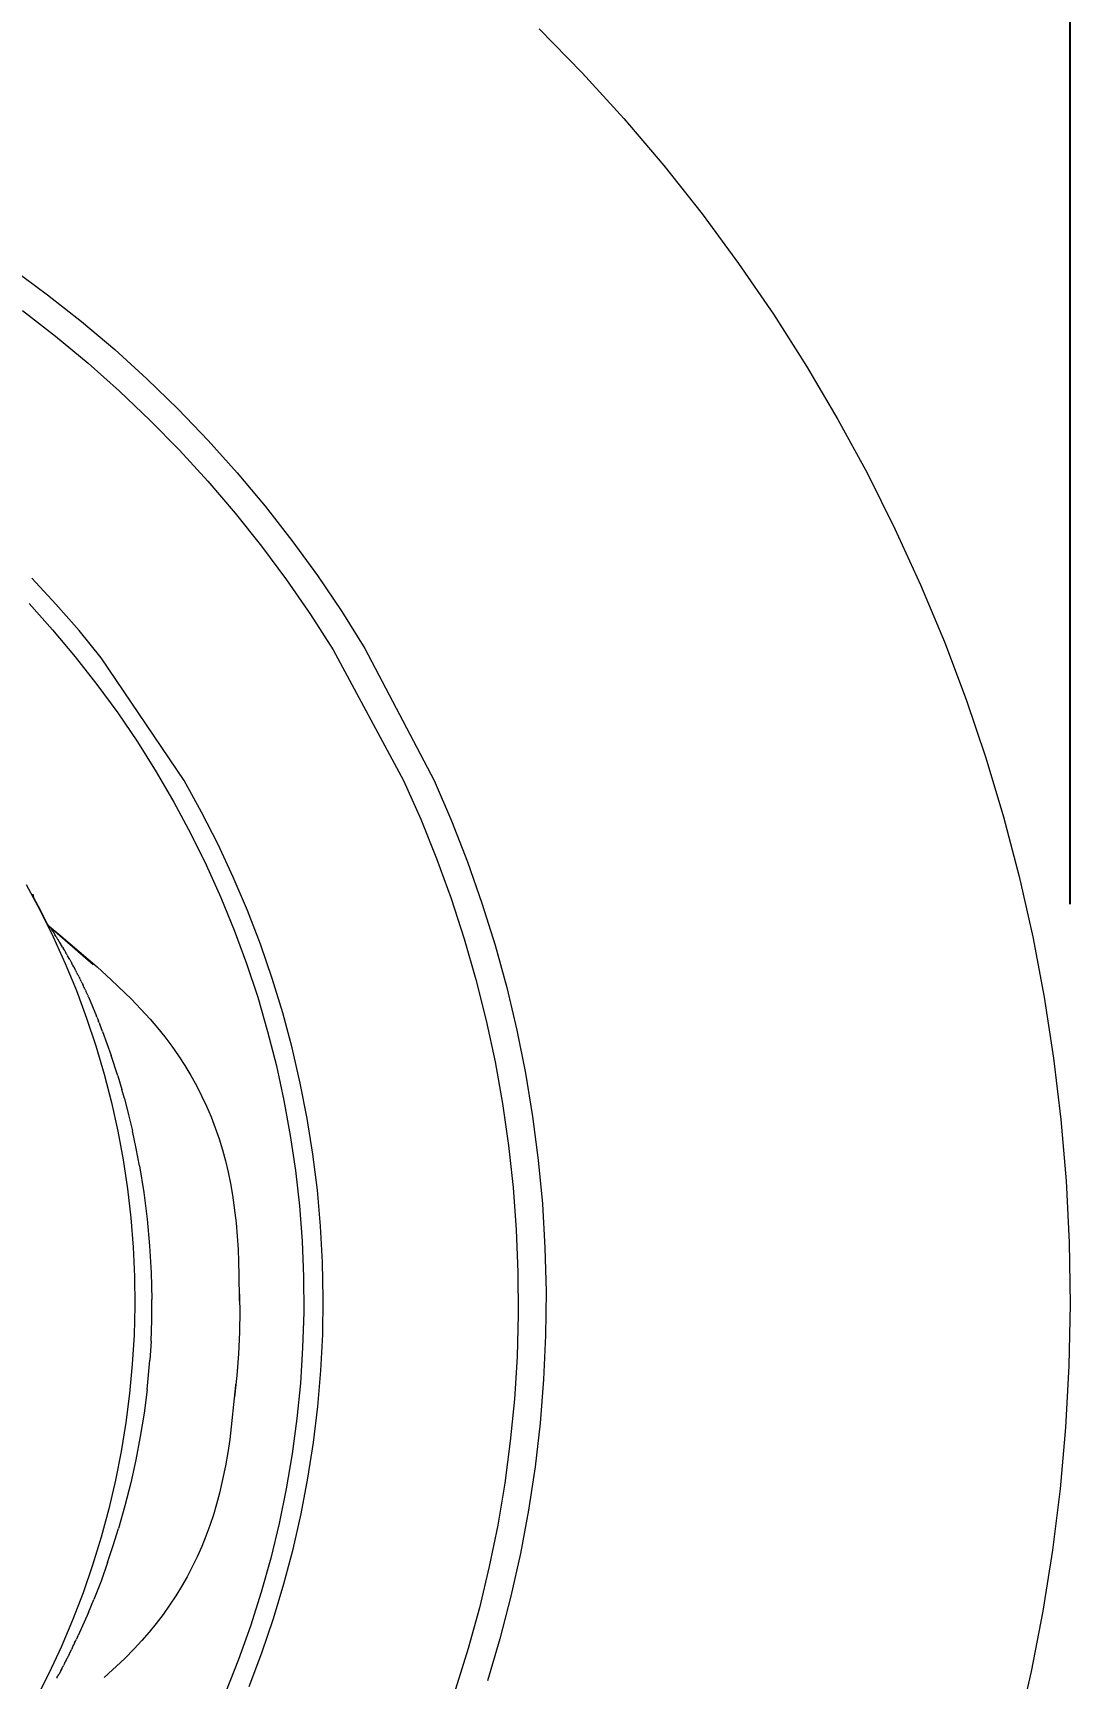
# Model space of a CAD drawing. Header units: inches. Extents: x -12 to 136, y -5 to 104.
# Drawn here: x 64.022 to 65.318, y 3.63 to 5.686 of the extents above; entities that cross this region are included whole.
import ezdxf

# ---------------------------------------------------------------- set-up
doc = ezdxf.new("R2010")
doc.units = ezdxf.units.IN
doc.layers.add('ZANO_R', color=7, linetype='Continuous', lineweight=0)
doc.layers.add('ZANO_W', color=1, linetype='Continuous', lineweight=0)
doc.styles.get("Standard").update_dxf_attribs({"font": 'ARIALUNI.TTF'})
doc.dimstyles.new('amerykanie', dxfattribs={"dimtxt": 50, "dimasz": 50, "dimexe": 0.5, "dimexo": 0.5, "dimgap": 1, "dimtad": 1, "dimdec": 0, "dimzin": 0, "dimlunit": 5, "dimtxsty": 'Standard', "dimcen": 0.09, "dimclrd": 1, "dimclre": 1, "dimclrt": 1, "dimazin": 0, "dimtfac": 1, "dimtdec": 0, "dimtmove": 0, "dimatfit": 3, "dimfxl": 1, "dimtzin": 0, "dimarcsym": 1})

# ---------------------------------------------------------------- blocks, each defined once
blk = doc.blocks.new('*D375')
at = {"layer": 'ZANO_W', "color": 1, "lineweight": -2}
for p, q in [((42.8072, 4.6066), (42.8072, 16.9349)), ((65.318, 4.5973), (65.318, 16.9349)), ((64.318, 16.4349), (43.8072, 16.4349))]:
    blk.add_line(p, q, dxfattribs=at)
at = {"layer": 'ZANO_W', "color": 1}
for points in [[(43.8072, 16.6015), (43.8072, 16.2682), (42.8072, 16.4349)], [(64.318, 16.2682), (64.318, 16.6015), (65.318, 16.4349)]]:
    blk.add_solid(points, dxfattribs=at)
at = {"layer": 'ZANO_W', "color": 1, "insert": (54.0626, 17.4539), "char_height": 1, "attachment_point": 5}
blk.add_mtext('22 1/2', dxfattribs=at)

msp = doc.modelspace()

# ---------------------------------------------------------------- linework, layer by layer
at = {"layer": 'ZANO_R'}
for p, q in [((64.65429, 5.69089), (64.70816, 5.63579)), ((64.70816, 5.63579), (64.7601, 5.57887)), ((64.7601, 5.57887), (64.81005, 5.52019)), ((64.81005, 5.52019), (64.85794, 5.45982)), ((64.85794, 5.45982), (64.90372, 5.39784)), ((63.996, 5.39078), (64.0398, 5.35866)), ((64.90372, 5.39784), (64.94733, 5.33431)), ((64.0398, 5.35866), (64.08246, 5.32505)), ((64.00848, 5.33884), (64.05006, 5.30665)), ((64.08246, 5.32505), (64.12394, 5.28999)), ((64.94733, 5.33431), (64.98873, 5.26932)), ((64.05006, 5.30665), (64.09052, 5.27307)), ((64.12394, 5.28999), (64.16419, 5.25352)), ((64.09052, 5.27307), (64.12982, 5.23812)), ((64.98873, 5.26932), (65.02786, 5.20294)), ((64.16419, 5.25352), (64.20317, 5.21569)), ((64.12982, 5.23812), (64.1679, 5.20186)), ((64.1679, 5.20186), (64.20473, 5.16433)), ((64.20317, 5.21569), (64.24082, 5.17655)), ((65.02786, 5.20294), (65.06468, 5.13525)), ((64.20473, 5.16433), (64.24025, 5.12556)), ((64.24082, 5.17655), (64.2771, 5.13613)), ((64.24025, 5.12556), (64.27444, 5.0856)), ((64.2771, 5.13613), (64.31197, 5.09449)), ((65.06468, 5.13525), (65.09914, 5.06633)), ((64.27444, 5.0856), (64.30724, 5.04451)), ((64.31197, 5.09449), (64.34538, 5.05167)), ((65.09914, 5.06633), (65.1312, 4.99626)), ((64.30724, 5.04451), (64.33863, 5.00232)), ((64.34538, 5.05167), (64.37731, 5.00773)), ((64.05036, 4.97221), (64.02032, 5.00443)), ((64.33863, 5.00232), (64.36856, 4.95908)), ((64.37731, 5.00773), (64.4077, 4.96271)), ((65.1312, 4.99626), (65.16083, 4.92512)), ((64.01685, 4.97266), (64.0463, 4.94001)), ((64.07929, 4.93898), (64.05036, 4.97221)), ((64.36856, 4.95908), (64.397, 4.91485)), ((64.4077, 4.96271), (64.43652, 4.91668)), ((64.0463, 4.94001), (64.0746, 4.90637)), ((64.10707, 4.90479), (64.07929, 4.93898)), ((64.397, 4.91485), (64.48501, 4.75157)), ((64.43652, 4.91668), (64.52315, 4.75157)), ((65.16083, 4.92512), (65.18799, 4.85301)), ((64.0746, 4.90637), (64.10173, 4.87177)), ((64.21062, 4.75157), (64.10707, 4.90479)), ((64.10173, 4.87177), (64.12764, 4.83626)), ((65.18799, 4.85301), (65.21264, 4.78001)), ((64.12764, 4.83626), (64.15232, 4.79988)), ((64.15232, 4.79988), (64.17574, 4.76267)), ((65.21264, 4.78001), (65.23476, 4.70619)), ((64.17574, 4.76267), (64.19785, 4.72467)), ((64.23251, 4.71206), (64.21062, 4.75157)), ((64.48501, 4.75157), (64.50645, 4.70319)), ((64.52315, 4.75157), (64.54485, 4.70118)), ((64.19785, 4.72467), (64.21865, 4.68594)), ((64.25301, 4.67181), (64.23251, 4.71206)), ((64.50645, 4.70319), (64.52622, 4.6541)), ((64.54485, 4.70118), (64.56479, 4.65007)), ((65.23476, 4.70619), (65.25432, 4.63166)), ((64.21865, 4.68594), (64.23827, 4.64614)), ((64.27209, 4.63087), (64.25301, 4.67181)), ((64.23827, 4.64614), (64.25649, 4.60568)), ((64.52622, 4.6541), (64.54429, 4.60436)), ((64.56479, 4.65007), (64.58294, 4.5983)), ((64.28975, 4.5893), (64.27209, 4.63087)), ((65.25432, 4.63166), (65.2713, 4.5565)), ((64.01331, 4.6218), (64.0308, 4.58923)), ((64.02161, 4.60974), (64.02247, 4.60544)), ((64.02247, 4.60544), (64.03095, 4.58931)), ((64.25649, 4.60568), (64.2733, 4.56462)), ((64.0308, 4.58923), (64.047, 4.55639)), ((64.03095, 4.58931), (64.03972, 4.57188)), ((64.30595, 4.54713), (64.28975, 4.5893)), ((64.54429, 4.60436), (64.56065, 4.55403)), ((64.58294, 4.5983), (64.59928, 4.54592)), ((64.03935, 4.57227), (64.04023, 4.57138)), ((64.03947, 4.57201), (64.04036, 4.57111)), ((64.04023, 4.57138), (64.04113, 4.57052)), ((64.04036, 4.57111), (64.04128, 4.57025)), ((64.04113, 4.57052), (64.04207, 4.56969)), ((64.04128, 4.57025), (64.04222, 4.56941)), ((64.04202, 4.56965), (64.04202, 4.56966)), ((64.04202, 4.56966), (64.04202, 4.56966)), ((64.04202, 4.56966), (64.04203, 4.56966)), ((64.04202, 4.56964), (64.04202, 4.56965)), ((64.04202, 4.56965), (64.04202, 4.56965)), ((64.04202, 4.56965), (64.04202, 4.56965)), ((64.04202, 4.56965), (64.04202, 4.56965)), ((64.04202, 4.56965), (64.04202, 4.56965)), ((64.04202, 4.56963), (64.04202, 4.56964)), ((64.04202, 4.56964), (64.04202, 4.56964)), ((64.04202, 4.56964), (64.04202, 4.56964)), ((64.04202, 4.56964), (64.04202, 4.56964)), ((64.04202, 4.56964), (64.04202, 4.56964)), ((64.04202, 4.56962), (64.04202, 4.56963)), ((64.04202, 4.56963), (64.04202, 4.56963)), ((64.04202, 4.56963), (64.04202, 4.56963)), ((64.04202, 4.56963), (64.04202, 4.56963)), ((64.04202, 4.56963), (64.04202, 4.56963)), ((64.04202, 4.56961), (64.04202, 4.56962)), ((64.04202, 4.56962), (64.04202, 4.56962)), ((64.04202, 4.56962), (64.04202, 4.56962)), ((64.04202, 4.56962), (64.04202, 4.56962)), ((64.04202, 4.56962), (64.04202, 4.56962)), ((64.04202, 4.5696), (64.04202, 4.56961)), ((64.04202, 4.56961), (64.04202, 4.56961)), ((64.04202, 4.56961), (64.04202, 4.56961)), ((64.04202, 4.56961), (64.04202, 4.56961)), ((64.04202, 4.56961), (64.04202, 4.56961)), ((64.04203, 4.5696), (64.04202, 4.5696)), ((64.04202, 4.5696), (64.04202, 4.5696)), ((64.04203, 4.56966), (64.04203, 4.56967)), ((64.04203, 4.56967), (64.04203, 4.56967)), ((64.04203, 4.56967), (64.04203, 4.56967)), ((64.04203, 4.56967), (64.04203, 4.56967)), ((64.04203, 4.56967), (64.04203, 4.56967)), ((64.04203, 4.56967), (64.04204, 4.56967)), ((64.04203, 4.56966), (64.04203, 4.56966)), ((64.04203, 4.56966), (64.04203, 4.56966)), ((64.04203, 4.56966), (64.04203, 4.56966)), ((64.04203, 4.5696), (64.04203, 4.5696)), ((64.04203, 4.5696), (64.04203, 4.5696)), ((64.04203, 4.5696), (64.04203, 4.5696)), ((64.04204, 4.56967), (64.04204, 4.56968)), ((64.04204, 4.56968), (64.04204, 4.56968)), ((64.04204, 4.56968), (64.04204, 4.56968)), ((64.04204, 4.56968), (64.04204, 4.56968)), ((64.04204, 4.56968), (64.04205, 4.56968)), ((64.04204, 4.56967), (64.04204, 4.56967)), ((64.04209, 4.56966), (64.04205, 4.56968)), ((64.04205, 4.56968), (64.04205, 4.56968)), ((64.04205, 4.56968), (64.04205, 4.56968)), ((64.04205, 4.56968), (64.04205, 4.56968)), ((64.04205, 4.56968), (64.04205, 4.56968)), ((64.04205, 4.56968), (64.04205, 4.56968)), ((64.04209, 4.56966), (64.04215, 4.56962)), ((64.04215, 4.56961), (64.054, 4.55968)), ((64.04229, 4.56934), (64.04223, 4.5694)), ((64.04229, 4.56934), (64.04232, 4.56931)), ((64.04241, 4.56922), (64.04266, 4.56896)), ((64.04245, 4.5692), (64.09702, 4.52166)), ((64.04273, 4.56887), (64.0429, 4.56866)), ((64.04293, 4.56863), (64.04308, 4.56843)), ((64.04314, 4.56836), (64.04328, 4.56817)), ((64.04338, 4.56804), (64.0435, 4.56788)), ((64.04367, 4.56764), (64.0445, 4.56644)), ((64.04456, 4.56637), (64.04451, 4.56644)), ((64.04456, 4.56636), (64.04479, 4.56602)), ((64.04527, 4.5653), (64.04479, 4.56602)), ((64.04526, 4.56529), (64.0454, 4.56508)), ((64.04644, 4.56346), (64.04541, 4.56508)), ((64.04644, 4.56346), (64.04678, 4.56291)), ((64.2733, 4.56462), (64.28867, 4.523)), ((64.04729, 4.5621), (64.04679, 4.56291)), ((64.047, 4.55639), (64.06206, 4.52302)), ((64.04729, 4.5621), (64.04754, 4.5617)), ((64.04814, 4.56075), (64.04754, 4.5617)), ((64.04813, 4.56074), (64.04835, 4.5604)), ((64.04857, 4.56004), (64.04835, 4.5604)), ((64.04857, 4.56004), (64.04877, 4.55971)), ((64.04904, 4.55929), (64.04878, 4.55971)), ((64.04904, 4.55929), (64.04921, 4.55902)), ((64.05055, 4.55687), (64.04921, 4.55902)), ((64.05054, 4.55687), (64.05104, 4.55608)), ((64.05164, 4.55511), (64.05104, 4.55608)), ((64.05164, 4.5551), (64.05201, 4.5545)), ((64.0528, 4.55322), (64.05201, 4.55451)), ((64.0528, 4.55322), (64.05302, 4.55285)), ((64.05464, 4.55021), (64.05303, 4.55286)), ((64.054, 4.55968), (64.10203, 4.51878)), ((64.05464, 4.5502), (64.05516, 4.54933)), ((64.05593, 4.54808), (64.05517, 4.54934)), ((64.05593, 4.54807), (64.05629, 4.54747)), ((64.05727, 4.54585), (64.05629, 4.54747)), ((64.05726, 4.54585), (64.05745, 4.54554)), ((64.05865, 4.54354), (64.05745, 4.54554)), ((64.05864, 4.54354), (64.05986, 4.54147)), ((64.32067, 4.50443), (64.30595, 4.54713)), ((64.56065, 4.55403), (64.57528, 4.50316)), ((64.59928, 4.54592), (64.6138, 4.49301)), ((65.2713, 4.5565), (65.28568, 4.48079)), ((64.06006, 4.54116), (64.05987, 4.54148)), ((64.06005, 4.54115), (64.06111, 4.53935)), ((64.06151, 4.53869), (64.06112, 4.53935)), ((64.0615, 4.53868), (64.06238, 4.53718)), ((64.06206, 4.52302), (64.07596, 4.48914)), ((64.06302, 4.53612), (64.06239, 4.53719)), ((64.063, 4.53611), (64.06367, 4.53497)), ((64.06455, 4.53347), (64.06368, 4.53497)), ((64.06453, 4.53346), (64.06497, 4.5327)), ((64.06769, 4.52795), (64.06499, 4.53271)), ((64.06768, 4.52795), (64.06897, 4.52564)), ((64.06933, 4.52502), (64.06898, 4.52565)), ((64.06932, 4.52501), (64.07032, 4.52321)), ((64.071, 4.52199), (64.07033, 4.52322)), ((64.28867, 4.523), (64.30258, 4.48086)), ((64.07099, 4.52199), (64.07167, 4.52075)), ((64.07268, 4.51888), (64.07167, 4.52075)), ((64.07268, 4.51888), (64.07302, 4.51826)), ((64.07527, 4.51404), (64.07302, 4.51826)), ((64.07526, 4.51404), (64.07572, 4.51316)), ((64.0766, 4.51148), (64.07573, 4.51316)), ((64.0766, 4.51148), (64.07708, 4.51056)), ((64.07795, 4.50888), (64.07708, 4.51056)), ((64.07795, 4.50888), (64.07844, 4.50792)), ((64.0793, 4.50622), (64.07844, 4.50792)), ((64.0793, 4.50622), (64.07979, 4.50524)), ((64.08066, 4.50352), (64.0798, 4.50524)), ((64.08066, 4.50352), (64.08115, 4.50252)), ((64.08204, 4.50072), (64.08115, 4.50252)), ((64.10203, 4.51878), (64.11955, 4.50284)), ((64.11955, 4.50284), (64.1367, 4.48648)), ((64.33391, 4.46125), (64.32067, 4.50443)), ((64.57528, 4.50316), (64.58815, 4.45183)), ((64.07596, 4.48914), (64.08869, 4.45481)), ((64.08204, 4.50072), (64.08297, 4.49881)), ((64.08344, 4.49785), (64.08298, 4.49881)), ((64.08344, 4.49785), (64.08387, 4.49695)), ((64.08627, 4.49191), (64.08387, 4.49695)), ((64.08627, 4.4919), (64.08659, 4.49122)), ((64.08723, 4.48986), (64.08659, 4.49122)), ((64.08722, 4.48985), (64.08794, 4.4883)), ((64.09012, 4.48352), (64.08795, 4.4883)), ((64.09011, 4.48352), (64.09063, 4.48237)), ((64.09109, 4.48134), (64.09063, 4.48237)), ((64.09109, 4.48134), (64.09623, 4.46942)), ((64.1367, 4.48648), (64.14482, 4.47839)), ((64.6138, 4.49301), (64.62646, 4.43963)), ((64.09623, 4.46942), (64.10114, 4.45741)), ((64.14482, 4.47839), (64.15664, 4.46616)), ((64.15664, 4.46616), (64.16809, 4.45357)), ((64.30258, 4.48086), (64.31502, 4.43827)), ((64.34563, 4.41763), (64.33391, 4.46125)), ((65.28568, 4.48079), (65.29744, 4.40464)), ((64.08869, 4.45481), (64.10023, 4.42006)), ((64.10165, 4.45613), (64.10114, 4.45741)), ((64.10165, 4.45613), (64.10306, 4.45256)), ((64.10354, 4.45136), (64.10307, 4.45256)), ((64.10353, 4.45136), (64.10376, 4.45079)), ((64.10448, 4.44895), (64.10376, 4.45079)), ((64.10447, 4.44895), (64.10507, 4.4474)), ((64.10854, 4.43829), (64.10507, 4.4474)), ((64.16809, 4.45357), (64.17754, 4.4426)), ((64.17754, 4.4426), (64.18661, 4.43131)), ((64.58815, 4.45183), (64.59926, 4.40009)), ((64.10023, 4.42006), (64.11057, 4.38494)), ((64.10854, 4.43829), (64.11946, 4.40796)), ((64.18661, 4.43131), (64.19529, 4.41972)), ((64.19529, 4.41972), (64.20357, 4.40784)), ((64.31502, 4.43827), (64.32597, 4.39527)), ((64.62646, 4.43963), (64.63726, 4.38584)), ((64.12778, 4.38266), (64.11947, 4.40796)), ((64.20357, 4.40784), (64.21143, 4.39569)), ((64.35584, 4.37363), (64.34563, 4.41763)), ((64.59926, 4.40009), (64.60859, 4.34799)), ((65.29744, 4.40464), (65.30656, 4.32812)), ((64.11057, 4.38494), (64.11969, 4.34947)), ((64.12778, 4.38266), (64.13283, 4.36567)), ((64.21143, 4.39569), (64.21888, 4.38327)), ((64.21888, 4.38327), (64.2259, 4.37061)), ((64.32597, 4.39527), (64.33542, 4.35192)), ((64.63726, 4.38584), (64.64619, 4.33171)), ((64.13598, 4.35439), (64.13284, 4.36568)), ((64.2259, 4.37061), (64.23249, 4.35772)), ((64.3645, 4.3293), (64.35584, 4.37363)), ((64.11969, 4.34947), (64.12759, 4.31372)), ((64.13597, 4.35439), (64.1412, 4.33415)), ((64.23249, 4.35772), (64.23863, 4.3446)), ((64.23863, 4.3446), (64.24432, 4.33129)), ((64.33542, 4.35192), (64.34335, 4.30826)), ((64.60859, 4.34799), (64.61612, 4.29561)), ((64.1412, 4.33415), (64.14599, 4.3138)), ((64.24432, 4.33129), (64.24955, 4.31779)), ((64.24955, 4.31779), (64.25432, 4.30412)), ((64.37163, 4.28469), (64.3645, 4.3293)), ((64.64619, 4.33171), (64.65323, 4.2773)), ((65.30656, 4.32812), (65.31304, 4.25134)), ((64.12759, 4.31372), (64.13426, 4.27772)), ((64.15062, 4.292), (64.14599, 4.3138)), ((64.25432, 4.30412), (64.25861, 4.29029)), ((64.34335, 4.30826), (64.34976, 4.26436)), ((64.13426, 4.27772), (64.13968, 4.2415)), ((64.15477, 4.2701), (64.15062, 4.292)), ((64.25861, 4.29029), (64.26244, 4.27633)), ((64.26244, 4.27633), (64.26578, 4.26224)), ((64.3772, 4.23987), (64.37163, 4.28469)), ((64.61612, 4.29561), (64.62186, 4.243)), ((64.65323, 4.2773), (64.65837, 4.22268)), ((64.15477, 4.2701), (64.16013, 4.23698)), ((64.26578, 4.26224), (64.26865, 4.24805)), ((64.34976, 4.26436), (64.35465, 4.22026)), ((64.13968, 4.2415), (64.14386, 4.20513)), ((64.16013, 4.23698), (64.16437, 4.20371)), ((64.26865, 4.24805), (64.27102, 4.23377)), ((64.38121, 4.19488), (64.3772, 4.23987)), ((64.62186, 4.243), (64.62579, 4.19022)), ((65.31304, 4.25134), (65.31686, 4.17438)), ((64.27102, 4.23377), (64.27553, 4.19904)), ((64.35465, 4.22026), (64.35799, 4.17601)), ((64.65837, 4.22268), (64.66162, 4.16791)), ((64.14386, 4.20513), (64.14678, 4.16863)), ((64.16437, 4.20371), (64.16748, 4.17031)), ((64.27553, 4.19904), (64.27699, 4.18235)), ((64.38365, 4.14978), (64.38121, 4.19488)), ((64.27699, 4.18235), (64.27806, 4.16563)), ((64.35799, 4.17601), (64.3598, 4.13168)), ((64.62579, 4.19022), (64.62791, 4.13734)), ((65.31686, 4.17438), (65.31803, 4.09733)), ((64.14678, 4.16863), (64.14844, 4.13205)), ((64.16748, 4.17031), (64.16945, 4.13682)), ((64.27806, 4.16563), (64.27873, 4.15086)), ((64.66162, 4.16791), (64.66296, 4.11306)), ((64.14844, 4.13205), (64.14885, 4.09544)), ((64.16945, 4.13682), (64.17029, 4.10328)), ((64.27873, 4.15086), (64.27921, 4.13364)), ((64.27921, 4.13364), (64.27948, 4.10407)), ((64.3598, 4.13168), (64.36006, 4.08731)), ((64.38453, 4.10462), (64.38365, 4.14978)), ((64.62791, 4.13734), (64.62822, 4.08442)), ((64.27943, 4.11681), (64.28007, 4.08968)), ((64.66296, 4.11306), (64.66239, 4.0582)), ((64.14885, 4.09544), (64.14799, 4.05883)), ((64.17013, 4.07726), (64.17029, 4.10328)), ((64.27948, 4.10407), (64.27948, 4.10176)), ((64.38384, 4.05946), (64.38453, 4.10462)), ((65.31803, 4.09733), (65.31654, 4.02029)), ((64.16925, 4.05125), (64.17013, 4.07726)), ((64.28007, 4.08968), (64.27981, 4.06253)), ((64.36006, 4.08731), (64.35878, 4.04295)), ((64.62822, 4.08442), (64.62671, 4.03152)), ((64.14799, 4.05883), (64.14588, 4.02228)), ((64.16924, 4.05125), (64.16779, 4.02739)), ((64.27981, 4.06253), (64.27865, 4.03542)), ((64.38158, 4.01434), (64.38384, 4.05946)), ((64.66239, 4.0582), (64.65992, 4.00339)), ((64.27865, 4.03542), (64.27659, 4.00835)), ((64.35878, 4.04295), (64.35595, 3.99867)), ((64.62671, 4.03152), (64.62339, 3.9787)), ((64.14588, 4.02228), (64.14251, 3.98582)), ((64.16435, 3.99061), (64.16626, 4.00898)), ((64.16626, 4.00898), (64.1678, 4.02739)), ((64.27659, 4.00835), (64.27365, 3.98137)), ((64.37775, 3.96934), (64.38158, 4.01434)), ((65.31654, 4.02029), (65.3124, 3.94334)), ((64.16435, 3.99061), (64.16053, 3.96127)), ((64.2749, 3.99563), (64.26766, 3.92852)), ((64.27504, 3.99728), (64.2749, 3.99563)), ((64.35595, 3.99867), (64.35159, 3.95452)), ((64.65992, 4.00339), (64.65554, 3.94871)), ((64.14251, 3.98582), (64.13789, 3.94949)), ((64.37236, 3.92449), (64.37775, 3.96934)), ((64.62339, 3.9787), (64.61826, 3.92603)), ((64.13789, 3.94949), (64.13203, 3.91335)), ((64.16053, 3.96127), (64.15586, 3.93205)), ((64.35159, 3.95452), (64.3457, 3.91054)), ((64.65554, 3.94871), (64.64926, 3.8942)), ((64.15586, 3.93205), (64.15032, 3.90299)), ((64.26766, 3.92852), (64.26513, 3.91192)), ((65.3124, 3.94334), (65.3056, 3.86658)), ((64.13203, 3.91335), (64.12492, 3.87743)), ((64.26513, 3.91192), (64.26221, 3.89538)), ((64.3457, 3.91054), (64.33828, 3.86679)), ((64.36542, 3.87986), (64.37236, 3.92449)), ((64.61826, 3.92603), (64.61133, 3.87356)), ((64.15032, 3.90299), (64.14392, 3.8741)), ((64.26221, 3.89538), (64.25464, 3.86107)), ((64.64926, 3.8942), (64.6411, 3.83995)), ((64.12492, 3.87743), (64.11658, 3.84178)), ((64.14392, 3.8741), (64.13667, 3.84542)), ((64.33828, 3.86679), (64.32934, 3.82333)), ((64.35693, 3.8355), (64.36542, 3.87986)), ((64.61133, 3.87356), (64.6026, 3.82137)), ((65.3056, 3.86658), (65.29616, 3.79011)), ((64.13667, 3.84542), (64.12858, 3.81696)), ((64.25111, 3.84752), (64.24714, 3.8341)), ((64.25464, 3.86107), (64.25111, 3.84752)), ((64.11658, 3.84178), (64.10702, 3.80643)), ((64.24714, 3.8341), (64.24274, 3.82081)), ((64.32934, 3.82333), (64.3189, 3.78021)), ((64.34691, 3.79145), (64.35693, 3.8355)), ((64.6411, 3.83995), (64.63106, 3.78601)), ((64.10702, 3.80643), (64.09625, 3.77143)), ((64.12202, 3.79571), (64.12858, 3.81696)), ((64.2379, 3.80767), (64.23263, 3.7947)), ((64.24274, 3.82081), (64.2379, 3.80767)), ((64.6026, 3.82137), (64.5921, 3.7695)), ((64.11503, 3.77459), (64.12202, 3.79571)), ((64.23263, 3.7947), (64.22694, 3.78191)), ((64.33536, 3.74779), (64.34691, 3.79145)), ((64.63106, 3.78601), (64.61914, 3.73246)), ((65.29616, 3.79011), (65.28409, 3.714)), ((64.09625, 3.77143), (64.08429, 3.73683)), ((64.11502, 3.77459), (64.10679, 3.75148)), ((64.22083, 3.76932), (64.21431, 3.75693)), ((64.22694, 3.78191), (64.22083, 3.76932)), ((64.3189, 3.78021), (64.30697, 3.73747)), ((64.5921, 3.7695), (64.57982, 3.71802)), ((64.10679, 3.75148), (64.09793, 3.72859)), ((64.20739, 3.74476), (64.20008, 3.73282)), ((64.21431, 3.75693), (64.20739, 3.74476)), ((64.32231, 3.70455), (64.33536, 3.74779)), ((64.08429, 3.73683), (64.07114, 3.70265)), ((64.09105, 3.71216), (64.09793, 3.72859)), ((64.19237, 3.72114), (64.18429, 3.70971)), ((64.20008, 3.73282), (64.19237, 3.72114)), ((64.30697, 3.73747), (64.29355, 3.69518)), ((64.61914, 3.73246), (64.60538, 3.67935)), ((64.07114, 3.70265), (64.05682, 3.66895)), ((64.09104, 3.71216), (64.07802, 3.68322)), ((64.18429, 3.70971), (64.17583, 3.69855)), ((64.30776, 3.66179), (64.32231, 3.70455)), ((64.57982, 3.71802), (64.56578, 3.66699)), ((65.28409, 3.714), (65.2694, 3.63836)), ((64.07794, 3.68304), (64.07593, 3.67874)), ((64.07794, 3.68304), (64.07803, 3.68322)), ((64.16702, 3.68767), (64.15785, 3.6771)), ((64.17583, 3.69855), (64.16702, 3.68767)), ((64.29355, 3.69518), (64.27868, 3.65337)), ((64.05682, 3.66895), (64.04136, 3.63576)), ((64.06702, 3.66013), (64.06592, 3.65789)), ((64.06702, 3.66013), (64.07013, 3.66652)), ((64.0705, 3.6673), (64.07013, 3.66652)), ((64.0705, 3.66729), (64.07163, 3.66965)), ((64.07169, 3.66978), (64.07163, 3.66965)), ((64.07169, 3.66978), (64.07271, 3.67191)), ((64.07379, 3.67418), (64.07271, 3.67191)), ((64.07379, 3.67418), (64.07484, 3.67641)), ((64.07486, 3.67646), (64.07484, 3.67641)), ((64.07486, 3.67646), (64.07594, 3.67874)), ((64.14834, 3.66682), (64.13637, 3.6547)), ((64.15785, 3.6771), (64.14834, 3.66682)), ((64.29173, 3.61956), (64.30776, 3.66179)), ((64.56578, 3.66699), (64.55, 3.61648)), ((64.60538, 3.67935), (64.58977, 3.62675)), ((64.05636, 3.63918), (64.05394, 3.63464)), ((64.05636, 3.63918), (64.05757, 3.64148)), ((64.0578, 3.64192), (64.05757, 3.64148)), ((64.0578, 3.64192), (64.05877, 3.64377)), ((64.05933, 3.64486), (64.05877, 3.64377)), ((64.05933, 3.64485), (64.05997, 3.64608)), ((64.06116, 3.64841), (64.05996, 3.64608)), ((64.06116, 3.64841), (64.06176, 3.64958)), ((64.06239, 3.65084), (64.06176, 3.64958)), ((64.0624, 3.65084), (64.06473, 3.65549)), ((64.06547, 3.65699), (64.06473, 3.6555)), ((64.06548, 3.65699), (64.06592, 3.65788)), ((64.13637, 3.6547), (64.11052, 3.63104)), ((64.27868, 3.65337), (64.26236, 3.61211)), ((65.2694, 3.63836), (65.25211, 3.56327)), ((64.04136, 3.63576), (64.02476, 3.60313)), ((64.05168, 3.63051), (64.05152, 3.63021)), ((64.05169, 3.6305), (64.05273, 3.63241)), ((64.05322, 3.63331), (64.05273, 3.63241)), ((64.05322, 3.63331), (64.05394, 3.63464))]:
    msp.add_line(p, q, dxfattribs=at)

# ---------------------------------------------------------------- dimensions: what is measured, and where the dimension line sits
at = {"layer": 'ZANO_W'}
dim = msp.add_linear_dim(base=(42.807179, 16.43485), p1=(65.318034, 4.097328), p2=(42.807179, 4.106597), dimstyle='amerykanie', override={"dimtxt": 1, "dimasz": 1, "dimgap": 0.5, "dimdec": 4, "dimaunit": 1, "dimadec": 1, "dimtdec": 4, "dimtmove": 1, "dimfrac": 2}, dxfattribs=at)
dim.commit()
dim.dimension.update_dxf_attribs({"geometry": '*D375', "text_midpoint": (54.062606, 17.45395)})

doc.saveas('drawing.dxf')
